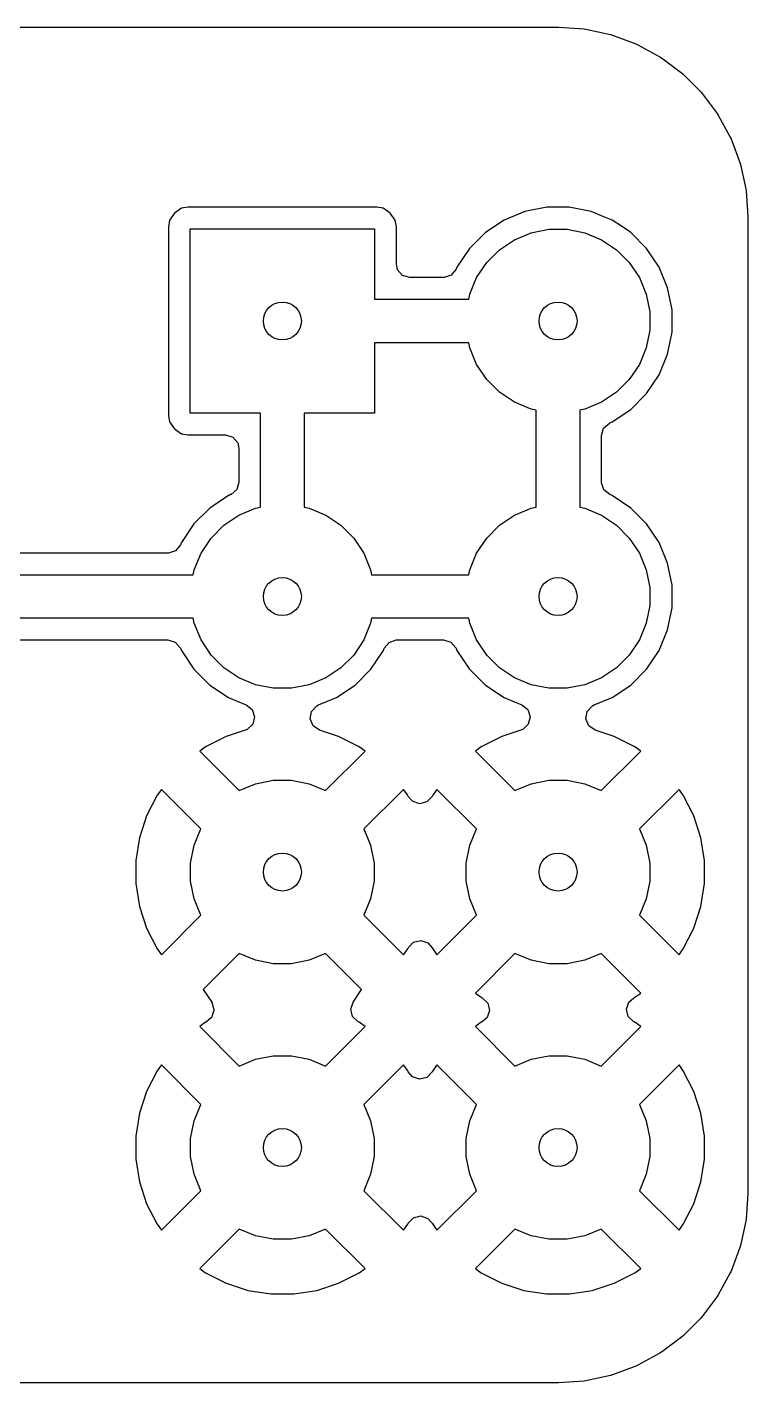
# Model space of a CAD drawing. Header units: millimetres. Extents: x 129.8 to 159.7, y -103.7 to -91.3.
# Drawn here: x 153.11 to 159.75, y -103.75 to -91.25 of the extents above; entities that cross this region are included whole.
import ezdxf

# ---------------------------------------------------------------- set-up
doc = ezdxf.new("R2010")
doc.units = ezdxf.units.MM
doc.layers.add('L1 (Sig, PWR)', color=13, linetype='CONTINUOUS', true_color=0xc83434)

msp = doc.modelspace()

# ---------------------------------------------------------------- linework, layer by layer
at = {"layer": 'L1 (Sig, PWR)', "linetype": 'CONTINUOUS'}
for p, q in [((131.54417, -91.2505), (157.95583, -91.2505)), ((157.95583, -91.2505), (157.995572, -91.2505)), ((157.995572, -91.2505), (158.004418, -91.250816)), ((158.004418, -91.250816), (158.24014, -91.267674)), ((158.24014, -91.267674), (158.257641, -91.270191)), ((158.257641, -91.270191), (158.484227, -91.319482)), ((158.484227, -91.319482), (158.501194, -91.324463)), ((158.501194, -91.324463), (158.718465, -91.405501)), ((158.718465, -91.405501), (158.734548, -91.412845)), ((158.734548, -91.412845), (158.938068, -91.523977)), ((158.938068, -91.523977), (158.952951, -91.533542)), ((158.952951, -91.533542), (159.138579, -91.672501)), ((159.138579, -91.672501), (159.15195, -91.684087)), ((159.15195, -91.684087), (159.315912, -91.848049)), ((159.315912, -91.848049), (159.327498, -91.86142)), ((159.327498, -91.86142), (159.466457, -92.047048)), ((159.466457, -92.047048), (159.476022, -92.061931)), ((159.476022, -92.061931), (159.587151, -92.265446)), ((159.587151, -92.265446), (159.594501, -92.28154)), ((159.594501, -92.28154), (159.675534, -92.498801)), ((159.675534, -92.498801), (159.680518, -92.515776)), ((159.680518, -92.515776), (159.729807, -92.742352)), ((159.729807, -92.742352), (159.732325, -92.759864)), ((159.732325, -92.759864), (159.749184, -92.995581)), ((154.465447, -92.965447), (154.421132, -93.031769)), ((154.531769, -92.921132), (154.465447, -92.965447)), ((154.53177, -92.921131), (154.531769, -92.921132)), ((154.590247, -92.9095), (154.53177, -92.921131)), ((154.590252, -92.9095), (154.590247, -92.9095)), ((156.329748, -92.9095), (154.590252, -92.9095)), ((156.329752, -92.9095), (156.329748, -92.9095)), ((156.388229, -92.921131), (156.329752, -92.9095)), ((156.38823, -92.921132), (156.388229, -92.921131)), ((156.454552, -92.965447), (156.38823, -92.921132)), ((156.498867, -93.031769), (156.454552, -92.965447)), ((157.693579, -92.94987), (157.502403, -93.029058)), ((157.693587, -92.949868), (157.693579, -92.94987)), ((157.89653, -92.9095), (157.693587, -92.949868)), ((157.896535, -92.9095), (157.89653, -92.9095)), ((158.103465, -92.9095), (157.896535, -92.9095)), ((158.103469, -92.9095), (158.103465, -92.9095)), ((158.306412, -92.949868), (158.103469, -92.9095)), ((158.30642, -92.94987), (158.306412, -92.949868)), ((158.438131, -93.004427), (158.30642, -92.94987)), ((154.421131, -93.03177), (154.4095, -93.090247)), ((154.4095, -93.090247), (154.4095, -94.829752)), ((154.421132, -93.031769), (154.421131, -93.03177)), ((154.61, -94.81), (154.61, -93.11)), ((154.61, -93.11), (156.31, -93.11)), ((156.31, -93.11), (156.31, -93.76)), ((156.498868, -93.03177), (156.498867, -93.031769)), ((156.510499, -93.090247), (156.498868, -93.03177)), ((156.5105, -93.090249), (156.510499, -93.090247)), ((156.5105, -93.4355), (156.5105, -93.090249)), ((157.502403, -93.029058), (157.330342, -93.144024)), ((157.753258, -93.146601), (157.916685, -93.114093)), ((157.916685, -93.114093), (158.083315, -93.114093)), ((158.083315, -93.114093), (158.246742, -93.146601)), ((158.497598, -93.029059), (158.438131, -93.004427)), ((158.583626, -93.086541), (158.497598, -93.029059)), ((158.669657, -93.144024), (158.583626, -93.086541)), ((159.749184, -92.995581), (159.7495, -93.004427)), ((159.7495, -93.004427), (159.7495, -101.995572)), ((157.330342, -93.144024), (157.184022, -93.290344)), ((157.460766, -93.302941), (157.599313, -93.210367)), ((157.599313, -93.210367), (157.753258, -93.146601)), ((158.246742, -93.146601), (158.400687, -93.210367)), ((158.400687, -93.210367), (158.539234, -93.302941)), ((158.815975, -93.290342), (158.669657, -93.144024)), ((157.184022, -93.290344), (157.069062, -93.462395)), ((157.342941, -93.420766), (157.460766, -93.302941)), ((158.539234, -93.302941), (158.657059, -93.420766)), ((158.815976, -93.290344), (158.815975, -93.290342)), ((158.815977, -93.290345), (158.815976, -93.290344)), ((158.930941, -93.462402), (158.815977, -93.290345)), ((156.521706, -93.487011), (156.5105, -93.4355)), ((156.567461, -93.539815), (156.521706, -93.487011)), ((157.060546, -93.482954), (157.016704, -93.537357)), ((157.069059, -93.462402), (157.060546, -93.482954)), ((157.069062, -93.462395), (157.069059, -93.462402)), ((157.250367, -93.559313), (157.342941, -93.420766)), ((158.657059, -93.420766), (158.749633, -93.559313)), ((159.01013, -93.65358), (158.930941, -93.462402)), ((156.6345, -93.5595), (156.567461, -93.539815)), ((156.945985, -93.5595), (156.6345, -93.5595)), ((156.95041, -93.559421), (156.945985, -93.5595)), ((157.016704, -93.537357), (156.95041, -93.559421)), ((157.186601, -93.713258), (157.250367, -93.559313)), ((158.749633, -93.559313), (158.813399, -93.713258)), ((157.177303, -93.76), (157.186601, -93.713258)), ((158.813399, -93.713258), (158.845907, -93.876685)), ((159.0505, -93.856535), (159.01013, -93.65358)), ((156.31, -93.76), (157.177303, -93.76)), ((159.0505, -94.063465), (159.0505, -93.856535)), ((158.845907, -93.876685), (158.845907, -94.043315)), ((158.845907, -94.043315), (158.813399, -94.206742)), ((159.01013, -94.26642), (159.0505, -94.063465)), ((156.31, -94.16), (156.31, -94.81)), ((157.177303, -94.16), (156.31, -94.16)), ((157.186601, -94.206742), (157.177303, -94.16)), ((157.250367, -94.360687), (157.186601, -94.206742)), ((158.813399, -94.206742), (158.749633, -94.360687)), ((157.342941, -94.499234), (157.250367, -94.360687)), ((158.749633, -94.360687), (158.657059, -94.499234)), ((158.930941, -94.457598), (159.01013, -94.26642)), ((158.815977, -94.629655), (158.930941, -94.457598)), ((157.460766, -94.617059), (157.342941, -94.499234)), ((157.599313, -94.709633), (157.460766, -94.617059)), ((158.539234, -94.617059), (158.400687, -94.709633)), ((158.657059, -94.499234), (158.539234, -94.617059)), ((157.753258, -94.773399), (157.599313, -94.709633)), ((158.400687, -94.709633), (158.246742, -94.773399)), ((158.669655, -94.775977), (158.815977, -94.629655)), ((154.4095, -94.829752), (154.421131, -94.888229)), ((155.26, -94.81), (154.61, -94.81)), ((155.26, -95.677303), (155.26, -94.81)), ((156.31, -94.81), (155.66, -94.81)), ((155.66, -94.81), (155.66, -95.677303)), ((157.8, -94.782696), (157.753258, -94.773399)), ((157.8, -95.677303), (157.8, -94.782696)), ((158.246742, -94.773399), (158.2, -94.782696)), ((158.2, -94.782696), (158.2, -95.677303)), ((158.497598, -94.890941), (158.669655, -94.775977)), ((154.421131, -94.888229), (154.421132, -94.88823)), ((154.421132, -94.88823), (154.465447, -94.954552)), ((154.465447, -94.954552), (154.531769, -94.998867)), ((158.4005, -95.014014), (158.420185, -94.946975)), ((158.420185, -94.946975), (158.472989, -94.90122)), ((158.472989, -94.90122), (158.477048, -94.899453)), ((158.477048, -94.899453), (158.497598, -94.890941)), ((154.531769, -94.998867), (154.53177, -94.998868)), ((154.53177, -94.998868), (154.590247, -95.010499)), ((154.590247, -95.010499), (154.59025, -95.0105)), ((154.59025, -95.0105), (154.590252, -95.0105)), ((154.590252, -95.0105), (154.9355, -95.0105)), ((154.9355, -95.0105), (155.002539, -95.030185)), ((155.002539, -95.030185), (155.048294, -95.082989)), ((155.048294, -95.082989), (155.0595, -95.1345)), ((158.4005, -95.445985), (158.4005, -95.014014)), ((155.0595, -95.1345), (155.0595, -95.445985)), ((155.0595, -95.445985), (155.039815, -95.513024)), ((158.400579, -95.45041), (158.4005, -95.445985)), ((158.422643, -95.516704), (158.400579, -95.45041)), ((154.962395, -95.569062), (154.790344, -95.684022)), ((154.962402, -95.569059), (154.962395, -95.569062)), ((154.966748, -95.567259), (154.962402, -95.569059)), ((154.982956, -95.560544), (154.966748, -95.567259)), ((154.987011, -95.558779), (154.982956, -95.560544)), ((155.039815, -95.513024), (154.987011, -95.558779)), ((158.477045, -95.560545), (158.422643, -95.516704)), ((158.497598, -95.569059), (158.477045, -95.560545)), ((158.497599, -95.56906), (158.497598, -95.569059)), ((158.497604, -95.569062), (158.497599, -95.56906)), ((158.669655, -95.684022), (158.497604, -95.569062)), ((154.790344, -95.684022), (154.644022, -95.830344)), ((155.059313, -95.750367), (155.213258, -95.686601)), ((155.213258, -95.686601), (155.26, -95.677303)), ((155.66, -95.677303), (155.706742, -95.686601)), ((155.706742, -95.686601), (155.860687, -95.750367)), ((157.599313, -95.750367), (157.753258, -95.686601)), ((157.753258, -95.686601), (157.8, -95.677303)), ((158.2, -95.677303), (158.246742, -95.686601)), ((158.246742, -95.686601), (158.400687, -95.750367)), ((158.815975, -95.830342), (158.669655, -95.684022)), ((154.644022, -95.830344), (154.529062, -96.002395)), ((154.802941, -95.960766), (154.920766, -95.842941)), ((154.920766, -95.842941), (155.059313, -95.750367)), ((155.860687, -95.750367), (155.999234, -95.842941)), ((155.999234, -95.842941), (156.117059, -95.960766)), ((157.342941, -95.960766), (157.460766, -95.842941)), ((157.460766, -95.842941), (157.599313, -95.750367)), ((158.400687, -95.750367), (158.539234, -95.842941)), ((158.539234, -95.842941), (158.657059, -95.960766)), ((158.815976, -95.830344), (158.815975, -95.830342)), ((158.815977, -95.830345), (158.815976, -95.830344)), ((158.930941, -96.002402), (158.815977, -95.830345)), ((154.710367, -96.099313), (154.802941, -95.960766)), ((156.117059, -95.960766), (156.209633, -96.099313)), ((157.250367, -96.099313), (157.342941, -95.960766)), ((158.657059, -95.960766), (158.749633, -96.099313)), ((154.405985, -96.0995), (152.717254, -96.0995)), ((154.41041, -96.099421), (154.405985, -96.0995)), ((154.476704, -96.077357), (154.41041, -96.099421)), ((154.520546, -96.022954), (154.476704, -96.077357)), ((154.529059, -96.002402), (154.520546, -96.022954)), ((154.529062, -96.002395), (154.529059, -96.002402)), ((154.646601, -96.253258), (154.710367, -96.099313)), ((156.209633, -96.099313), (156.273399, -96.253258)), ((157.186601, -96.253258), (157.250367, -96.099313)), ((158.749633, -96.099313), (158.813399, -96.253258)), ((159.01013, -96.19358), (158.930941, -96.002402)), ((159.0505, -96.396535), (159.01013, -96.19358)), ((152.582843, -96.3), (154.637303, -96.3)), ((154.637303, -96.3), (154.646601, -96.253258)), ((156.273399, -96.253258), (156.282697, -96.3)), ((156.282697, -96.3), (157.177303, -96.3)), ((157.177303, -96.3), (157.186601, -96.253258)), ((158.813399, -96.253258), (158.845907, -96.416685)), ((158.845907, -96.416685), (158.845907, -96.583315)), ((159.0505, -96.603465), (159.0505, -96.396535)), ((158.845907, -96.583315), (158.813399, -96.746742)), ((159.01013, -96.80642), (159.0505, -96.603465)), ((154.637303, -96.7), (152.5, -96.7)), ((154.646601, -96.746742), (154.637303, -96.7)), ((156.282697, -96.7), (156.273399, -96.746742)), ((157.177303, -96.7), (156.282697, -96.7)), ((157.186601, -96.746742), (157.177303, -96.7)), ((154.710367, -96.900687), (154.646601, -96.746742)), ((156.273399, -96.746742), (156.209633, -96.900687)), ((157.250367, -96.900687), (157.186601, -96.746742)), ((158.813399, -96.746742), (158.749633, -96.900687)), ((158.930941, -96.997598), (159.01013, -96.80642)), ((152.552727, -96.9005), (154.405985, -96.9005)), ((154.405985, -96.9005), (154.473024, -96.920185)), ((154.473024, -96.920185), (154.518779, -96.972989)), ((154.518779, -96.972989), (154.520544, -96.977043)), ((154.520544, -96.977043), (154.529058, -96.997596)), ((154.802941, -97.039234), (154.710367, -96.900687)), ((156.209633, -96.900687), (156.117059, -97.039234)), ((156.390941, -96.997598), (156.399454, -96.977045)), ((156.399454, -96.977045), (156.443296, -96.922643)), ((156.443296, -96.922643), (156.50959, -96.900579)), ((156.50959, -96.900579), (156.514015, -96.9005)), ((156.514015, -96.9005), (156.945985, -96.9005)), ((156.945985, -96.9005), (157.013024, -96.920185)), ((157.013024, -96.920185), (157.058779, -96.972989)), ((157.058779, -96.972989), (157.060544, -96.977043)), ((157.060544, -96.977043), (157.069058, -96.997596)), ((157.342941, -97.039234), (157.250367, -96.900687)), ((158.749633, -96.900687), (158.657059, -97.039234)), ((154.529058, -96.997596), (154.529059, -96.997597)), ((154.529059, -96.997597), (154.529062, -96.997604)), ((154.529062, -96.997604), (154.644022, -97.169655)), ((154.920766, -97.157059), (154.802941, -97.039234)), ((156.117059, -97.039234), (155.999234, -97.157059)), ((156.275977, -97.169655), (156.390941, -96.997598)), ((157.069058, -96.997596), (157.069059, -96.997597)), ((157.069059, -96.997597), (157.069062, -96.997604)), ((157.069062, -96.997604), (157.184022, -97.169655)), ((157.460766, -97.157059), (157.342941, -97.039234)), ((158.657059, -97.039234), (158.539234, -97.157059)), ((158.815977, -97.169655), (158.930941, -96.997598)), ((154.644022, -97.169655), (154.790342, -97.315975)), ((155.059313, -97.249633), (154.920766, -97.157059)), ((155.999234, -97.157059), (155.860687, -97.249633)), ((156.129655, -97.315977), (156.275977, -97.169655)), ((157.184022, -97.169655), (157.330342, -97.315975)), ((157.599313, -97.249633), (157.460766, -97.157059)), ((158.539234, -97.157059), (158.400687, -97.249633)), ((158.669655, -97.315977), (158.815977, -97.169655)), ((154.790342, -97.315975), (154.962405, -97.430943)), ((155.213258, -97.313399), (155.059313, -97.249633)), ((155.376685, -97.345907), (155.213258, -97.313399)), ((155.543315, -97.345907), (155.376685, -97.345907)), ((155.706742, -97.313399), (155.543315, -97.345907)), ((155.860687, -97.249633), (155.706742, -97.313399)), ((155.957598, -97.430941), (156.129655, -97.315977)), ((157.330342, -97.315975), (157.502405, -97.430943)), ((157.753258, -97.313399), (157.599313, -97.249633)), ((157.916685, -97.345907), (157.753258, -97.313399)), ((158.083315, -97.345907), (157.916685, -97.345907)), ((158.246742, -97.313399), (158.083315, -97.345907)), ((158.400687, -97.249633), (158.246742, -97.313399)), ((158.497598, -97.430941), (158.669655, -97.315977)), ((154.962405, -97.430943), (155.063914, -97.472989)), ((155.063914, -97.472989), (155.127108, -97.499164)), ((155.792882, -97.499168), (155.957598, -97.430941)), ((157.502405, -97.430943), (157.603914, -97.472989)), ((157.603914, -97.472989), (157.667108, -97.499164)), ((158.332882, -97.499168), (158.497598, -97.430941)), ((155.127108, -97.499164), (155.181511, -97.543005)), ((155.181511, -97.543005), (155.203576, -97.609299)), ((155.203576, -97.609299), (155.186297, -97.676998)), ((155.717152, -97.62786), (155.729067, -97.559013)), ((155.729067, -97.559013), (155.776311, -97.507538)), ((155.776311, -97.507538), (155.792882, -97.499168)), ((157.667108, -97.499164), (157.721511, -97.543005)), ((157.721511, -97.543005), (157.743576, -97.609299)), ((157.743576, -97.609299), (157.726297, -97.676998)), ((158.257152, -97.62786), (158.269067, -97.559013)), ((158.269067, -97.559013), (158.316311, -97.507538)), ((158.316311, -97.507538), (158.332882, -97.499168)), ((155.117974, -97.731656), (154.941781, -97.788905)), ((155.13516, -97.724609), (155.117974, -97.731656)), ((155.186297, -97.676998), (155.13516, -97.724609)), ((155.74435, -97.692218), (155.717152, -97.62786)), ((155.802026, -97.731656), (155.74435, -97.692218)), ((155.978216, -97.788904), (155.802026, -97.731656)), ((157.657974, -97.731656), (157.481781, -97.788905)), ((157.67516, -97.724609), (157.657974, -97.731656)), ((157.726297, -97.676998), (157.67516, -97.724609)), ((158.28435, -97.692218), (158.257152, -97.62786)), ((158.342026, -97.731656), (158.28435, -97.692218)), ((158.518216, -97.788904), (158.342026, -97.731656)), ((154.941781, -97.788905), (154.752439, -97.88538)), ((156.16755, -97.885375), (155.978216, -97.788904)), ((157.481781, -97.788905), (157.292439, -97.88538)), ((158.70755, -97.885375), (158.518216, -97.788904)), ((154.752439, -97.88538), (154.698282, -97.924727)), ((154.698282, -97.924727), (154.698282, -97.924728)), ((154.698282, -97.924728), (155.062571, -98.289017)), ((155.857428, -98.289017), (156.221716, -97.924728)), ((156.221716, -97.924728), (156.16755, -97.885375)), ((157.292439, -97.88538), (157.238282, -97.924727)), ((157.238282, -97.924727), (157.238282, -97.924728)), ((157.238282, -97.924728), (157.602571, -98.289017)), ((158.397428, -98.289017), (158.761716, -97.924728)), ((158.761716, -97.924728), (158.70755, -97.885375)), ((155.062571, -98.289017), (155.213258, -98.226601)), ((155.213258, -98.226601), (155.376685, -98.194093)), ((155.376685, -98.194093), (155.543315, -98.194093)), ((155.543315, -98.194093), (155.706742, -98.226601)), ((155.706742, -98.226601), (155.857428, -98.289017)), ((157.602571, -98.289017), (157.753258, -98.226601)), ((157.753258, -98.226601), (157.916685, -98.194093)), ((157.916685, -98.194093), (158.083315, -98.194093)), ((158.083315, -98.194093), (158.246742, -98.226601)), ((158.246742, -98.226601), (158.397428, -98.289017)), ((154.30538, -98.332439), (154.208904, -98.521782)), ((154.344727, -98.278282), (154.30538, -98.332439)), ((154.344728, -98.278282), (154.344727, -98.278282)), ((154.709017, -98.642571), (154.344728, -98.278282)), ((156.575269, -98.278282), (156.210981, -98.642569)), ((156.57527, -98.278282), (156.575269, -98.278282)), ((156.614626, -98.332452), (156.57527, -98.278282)), ((156.619516, -98.342048), (156.614626, -98.332452)), ((156.65855, -98.387098), (156.619516, -98.342048)), ((156.840483, -98.342051), (156.792506, -98.392845)), ((156.84538, -98.33244), (156.840483, -98.342051)), ((156.884727, -98.278282), (156.84538, -98.33244)), ((156.884728, -98.278282), (156.884727, -98.278282)), ((157.249017, -98.642571), (156.884728, -98.278282)), ((159.115269, -98.278282), (158.750981, -98.642569)), ((159.11527, -98.278282), (159.115269, -98.278282)), ((159.154624, -98.332449), (159.11527, -98.278282)), ((159.251095, -98.521782), (159.154624, -98.332449)), ((156.724684, -98.409638), (156.65855, -98.387098)), ((156.792506, -98.392845), (156.724684, -98.409638)), ((154.208904, -98.521782), (154.143242, -98.723869)), ((159.316757, -98.723869), (159.251095, -98.521782)), ((154.143242, -98.723872), (154.11, -98.933753)), ((154.143242, -98.723869), (154.143242, -98.723872)), ((154.646601, -98.793258), (154.709017, -98.642571)), ((156.210981, -98.642569), (156.273399, -98.793258)), ((157.186601, -98.793258), (157.249017, -98.642571)), ((158.750981, -98.642569), (158.813399, -98.793258)), ((159.316757, -98.723872), (159.316757, -98.723869)), ((159.35, -98.933753), (159.316757, -98.723872)), ((154.614093, -98.956685), (154.646601, -98.793258)), ((156.273399, -98.793258), (156.305907, -98.956685)), ((157.154093, -98.956685), (157.186601, -98.793258)), ((158.813399, -98.793258), (158.845907, -98.956685)), ((154.11, -98.933753), (154.11, -99.146246)), ((154.614093, -99.123315), (154.614093, -98.956685)), ((156.305907, -98.956685), (156.305907, -99.123315)), ((157.154093, -99.123315), (157.154093, -98.956685)), ((158.845907, -98.956685), (158.845907, -99.123315)), ((159.35, -99.146246), (159.35, -98.933753)), ((154.11, -99.146246), (154.143242, -99.356127)), ((154.646601, -99.286742), (154.614093, -99.123315)), ((156.305907, -99.123315), (156.273399, -99.286742)), ((157.186601, -99.286742), (157.154093, -99.123315)), ((158.845907, -99.123315), (158.813399, -99.286742)), ((159.316757, -99.356127), (159.35, -99.146246)), ((154.143242, -99.356127), (154.143242, -99.35613)), ((154.143242, -99.35613), (154.208904, -99.558217)), ((154.709016, -99.437427), (154.646601, -99.286742)), ((156.273399, -99.286742), (156.210982, -99.437428)), ((157.249016, -99.437427), (157.186601, -99.286742)), ((158.813399, -99.286742), (158.750982, -99.437428)), ((159.251095, -99.558217), (159.316757, -99.35613)), ((159.316757, -99.35613), (159.316757, -99.356127)), ((154.344728, -99.801716), (154.709016, -99.437427)), ((156.210982, -99.437428), (156.57527, -99.801717)), ((156.884728, -99.801716), (157.249016, -99.437427)), ((158.750982, -99.437428), (159.11527, -99.801717)), ((154.208904, -99.558217), (154.305375, -99.74755)), ((159.154622, -99.747554), (159.251095, -99.558217)), ((156.614622, -99.747554), (156.619514, -99.737954)), ((156.619514, -99.737954), (156.667488, -99.687157)), ((156.667488, -99.687157), (156.735308, -99.670361)), ((156.735308, -99.670361), (156.801444, -99.692897)), ((156.801444, -99.692897), (156.840486, -99.737954)), ((156.840486, -99.737954), (156.845375, -99.74755)), ((154.305375, -99.74755), (154.344728, -99.801716)), ((155.06257, -99.790982), (154.729971, -100.123581)), ((155.213258, -99.853399), (155.06257, -99.790982)), ((155.376685, -99.885907), (155.213258, -99.853399)), ((155.706742, -99.853399), (155.543315, -99.885907)), ((155.857428, -99.790982), (155.706742, -99.853399)), ((156.190027, -100.123581), (155.857428, -99.790982)), ((156.57527, -99.801716), (156.614622, -99.747554)), ((156.57527, -99.801717), (156.57527, -99.801716)), ((156.845375, -99.74755), (156.884728, -99.801716)), ((157.602569, -99.790981), (157.238282, -100.155269)), ((157.753258, -99.853399), (157.602569, -99.790981)), ((157.916685, -99.885907), (157.753258, -99.853399)), ((158.246742, -99.853399), (158.083315, -99.885907)), ((158.397428, -99.790982), (158.246742, -99.853399)), ((158.761717, -100.15527), (158.397428, -99.790982)), ((159.11527, -99.801716), (159.154622, -99.747554)), ((159.11527, -99.801717), (159.11527, -99.801716)), ((155.543315, -99.885907), (155.376685, -99.885907)), ((158.083315, -99.885907), (157.916685, -99.885907)), ((154.729971, -100.123581), (154.808711, -100.240895)), ((154.808711, -100.240895), (154.80992, -100.244729)), ((156.090361, -100.304692), (156.111288, -100.240895)), ((156.111288, -100.240895), (156.190027, -100.123581)), ((157.238282, -100.155269), (157.238282, -100.15527)), ((157.238282, -100.15527), (157.292452, -100.194626)), ((157.292452, -100.194626), (157.302048, -100.199516)), ((157.302048, -100.199516), (157.352844, -100.247491)), ((158.630361, -100.304692), (158.652897, -100.238556)), ((158.652897, -100.238556), (158.697954, -100.199514)), ((158.697954, -100.199514), (158.707554, -100.194622)), ((158.707554, -100.194622), (158.761716, -100.15527)), ((158.761716, -100.15527), (158.761717, -100.15527)), ((154.80992, -100.244729), (154.812844, -100.247491)), ((154.819573, -100.344844), (154.811383, -100.374947)), ((154.812844, -100.247491), (154.820343, -100.277778)), ((154.829638, -100.315312), (154.819573, -100.344844)), ((154.820343, -100.277778), (154.829727, -100.307529)), ((154.829727, -100.307529), (154.828671, -100.311408)), ((154.828671, -100.311408), (154.829638, -100.315312)), ((156.107157, -100.372512), (156.090361, -100.304692)), ((157.369638, -100.315312), (157.3471, -100.381447)), ((157.352844, -100.247491), (157.369638, -100.315312)), ((158.647157, -100.372512), (158.630361, -100.304692)), ((154.75244, -100.42538), (154.698282, -100.464727)), ((154.698282, -100.464727), (154.698282, -100.464728)), ((154.698282, -100.464728), (155.062571, -100.829017)), ((154.762051, -100.420483), (154.75244, -100.42538)), ((154.8071, -100.381447), (154.762051, -100.420483)), ((154.808397, -100.37764), (154.8071, -100.381447)), ((154.811383, -100.374947), (154.808397, -100.37764)), ((155.857428, -100.829017), (156.221716, -100.464728)), ((156.157954, -100.420486), (156.107157, -100.372512)), ((156.16755, -100.425375), (156.157954, -100.420486)), ((156.221716, -100.464728), (156.16755, -100.425375)), ((157.29244, -100.42538), (157.238282, -100.464727)), ((157.238282, -100.464727), (157.238282, -100.464728)), ((157.238282, -100.464728), (157.602571, -100.829017)), ((157.302051, -100.420483), (157.29244, -100.42538)), ((157.3471, -100.381447), (157.302051, -100.420483)), ((158.397428, -100.829017), (158.761716, -100.464728)), ((158.697954, -100.420486), (158.647157, -100.372512)), ((158.70755, -100.425375), (158.697954, -100.420486)), ((158.761716, -100.464728), (158.70755, -100.425375)), ((155.213258, -100.766601), (155.376685, -100.734093)), ((155.376685, -100.734093), (155.543315, -100.734093)), ((155.543315, -100.734093), (155.706742, -100.766601)), ((157.753258, -100.766601), (157.916685, -100.734093)), ((157.916685, -100.734093), (158.083315, -100.734093)), ((158.083315, -100.734093), (158.246742, -100.766601)), ((154.344727, -100.818282), (154.30538, -100.872439)), ((154.344728, -100.818282), (154.344727, -100.818282)), ((154.709017, -101.182571), (154.344728, -100.818282)), ((155.062571, -100.829017), (155.213258, -100.766601)), ((155.706742, -100.766601), (155.857428, -100.829017)), ((156.575269, -100.818282), (156.210981, -101.182569)), ((156.57527, -100.818282), (156.575269, -100.818282)), ((156.614626, -100.872452), (156.57527, -100.818282)), ((156.884727, -100.818282), (156.84538, -100.87244)), ((156.884728, -100.818282), (156.884727, -100.818282)), ((157.249017, -101.182571), (156.884728, -100.818282)), ((157.602571, -100.829017), (157.753258, -100.766601)), ((158.246742, -100.766601), (158.397428, -100.829017)), ((159.115269, -100.818282), (158.750981, -101.182569)), ((159.11527, -100.818282), (159.115269, -100.818282)), ((159.154624, -100.872449), (159.11527, -100.818282)), ((154.30538, -100.872439), (154.208904, -101.061782)), ((156.619516, -100.882048), (156.614626, -100.872452)), ((156.65855, -100.927098), (156.619516, -100.882048)), ((156.724684, -100.949638), (156.65855, -100.927098)), ((156.792506, -100.932845), (156.724684, -100.949638)), ((156.840483, -100.882051), (156.792506, -100.932845)), ((156.84538, -100.87244), (156.840483, -100.882051)), ((159.251095, -101.061782), (159.154624, -100.872449)), ((154.208904, -101.061782), (154.143242, -101.263869)), ((159.316757, -101.263869), (159.251095, -101.061782)), ((154.646601, -101.333258), (154.709017, -101.182571)), ((156.210981, -101.182569), (156.273399, -101.333258)), ((157.186601, -101.333258), (157.249017, -101.182571)), ((158.750981, -101.182569), (158.813399, -101.333258)), ((154.143242, -101.263872), (154.11, -101.473753)), ((154.143242, -101.263869), (154.143242, -101.263872)), ((154.614093, -101.496685), (154.646601, -101.333258)), ((156.273399, -101.333258), (156.305907, -101.496685)), ((157.154093, -101.496685), (157.186601, -101.333258)), ((158.813399, -101.333258), (158.845907, -101.496685)), ((159.316757, -101.263872), (159.316757, -101.263869)), ((159.35, -101.473753), (159.316757, -101.263872)), ((154.11, -101.473753), (154.11, -101.686246)), ((159.35, -101.686246), (159.35, -101.473753)), ((154.614093, -101.663315), (154.614093, -101.496685)), ((156.305907, -101.496685), (156.305907, -101.663315)), ((157.154093, -101.663315), (157.154093, -101.496685)), ((158.845907, -101.496685), (158.845907, -101.663315)), ((154.11, -101.686246), (154.143242, -101.896127)), ((154.646601, -101.826742), (154.614093, -101.663315)), ((156.305907, -101.663315), (156.273399, -101.826742)), ((157.186601, -101.826742), (157.154093, -101.663315)), ((158.845907, -101.663315), (158.813399, -101.826742)), ((159.316757, -101.896127), (159.35, -101.686246)), ((154.709016, -101.977427), (154.646601, -101.826742)), ((156.273399, -101.826742), (156.210982, -101.977428)), ((157.249016, -101.977427), (157.186601, -101.826742)), ((158.813399, -101.826742), (158.750982, -101.977428)), ((154.143242, -101.896127), (154.143242, -101.89613)), ((154.143242, -101.89613), (154.208904, -102.098217)), ((154.344728, -102.341716), (154.709016, -101.977427)), ((156.210982, -101.977428), (156.57527, -102.341717)), ((156.884728, -102.341716), (157.249016, -101.977427)), ((158.750982, -101.977428), (159.11527, -102.341717)), ((159.251095, -102.098217), (159.316757, -101.89613)), ((159.316757, -101.89613), (159.316757, -101.896127)), ((154.208904, -102.098217), (154.305375, -102.28755)), ((159.154622, -102.287554), (159.251095, -102.098217)), ((159.749184, -102.004418), (159.732325, -102.240135)), ((159.7495, -101.995572), (159.749184, -102.004418)), ((156.619514, -102.277954), (156.667488, -102.227157)), ((156.667488, -102.227157), (156.735308, -102.210361)), ((156.735308, -102.210361), (156.801444, -102.232897)), ((156.801444, -102.232897), (156.840486, -102.277954)), ((159.732325, -102.240135), (159.729807, -102.257647)), ((154.305375, -102.28755), (154.344728, -102.341716)), ((155.062569, -102.330981), (154.698282, -102.695269)), ((155.213258, -102.393399), (155.062569, -102.330981)), ((155.857428, -102.330982), (155.706742, -102.393399)), ((156.221717, -102.69527), (155.857428, -102.330982)), ((156.57527, -102.341716), (156.614622, -102.287554)), ((156.57527, -102.341717), (156.57527, -102.341716)), ((156.614622, -102.287554), (156.619514, -102.277954)), ((156.840486, -102.277954), (156.845375, -102.28755)), ((156.845375, -102.28755), (156.884728, -102.341716)), ((157.602569, -102.330981), (157.238282, -102.695269)), ((157.753258, -102.393399), (157.602569, -102.330981)), ((158.397428, -102.330982), (158.246742, -102.393399)), ((158.761717, -102.69527), (158.397428, -102.330982)), ((159.11527, -102.341716), (159.154622, -102.287554)), ((159.11527, -102.341717), (159.11527, -102.341716)), ((159.729807, -102.257647), (159.680518, -102.484223)), ((155.376685, -102.425907), (155.213258, -102.393399)), ((155.543315, -102.425907), (155.376685, -102.425907)), ((155.706742, -102.393399), (155.543315, -102.425907)), ((157.916685, -102.425907), (157.753258, -102.393399)), ((158.083315, -102.425907), (157.916685, -102.425907)), ((158.246742, -102.393399), (158.083315, -102.425907)), ((159.680518, -102.484223), (159.675534, -102.501198)), ((159.675534, -102.501198), (159.594501, -102.718459)), ((154.698282, -102.695269), (154.698282, -102.69527)), ((154.698282, -102.69527), (154.752449, -102.734624)), ((154.752449, -102.734624), (154.941782, -102.831095)), ((155.978217, -102.831095), (156.167554, -102.734622)), ((156.167554, -102.734622), (156.221716, -102.69527)), ((156.221716, -102.69527), (156.221717, -102.69527)), ((157.238282, -102.695269), (157.238282, -102.69527)), ((157.238282, -102.69527), (157.292449, -102.734624)), ((157.292449, -102.734624), (157.481782, -102.831095)), ((158.518217, -102.831095), (158.707554, -102.734622)), ((158.707554, -102.734622), (158.761716, -102.69527)), ((158.761716, -102.69527), (158.761717, -102.69527)), ((159.587151, -102.734553), (159.476022, -102.938068)), ((159.594501, -102.718459), (159.587151, -102.734553)), ((154.941782, -102.831095), (155.14387, -102.896757)), ((155.77613, -102.896757), (155.978217, -102.831095)), ((157.481782, -102.831095), (157.68387, -102.896757)), ((158.31613, -102.896757), (158.518217, -102.831095)), ((155.14387, -102.896757), (155.353754, -102.93)), ((155.353754, -102.93), (155.566246, -102.93)), ((155.566246, -102.93), (155.776127, -102.896757)), ((155.776127, -102.896757), (155.77613, -102.896757)), ((157.68387, -102.896757), (157.893754, -102.93)), ((157.893754, -102.93), (158.106246, -102.93)), ((158.106246, -102.93), (158.316127, -102.896757)), ((158.316127, -102.896757), (158.31613, -102.896757)), ((159.466457, -102.952951), (159.327498, -103.138579)), ((159.476022, -102.938068), (159.466457, -102.952951)), ((159.315912, -103.15195), (159.15195, -103.315912)), ((159.327498, -103.138579), (159.315912, -103.15195)), ((159.138579, -103.327498), (158.952951, -103.466457)), ((159.15195, -103.315912), (159.138579, -103.327498)), ((158.938068, -103.476022), (158.734553, -103.587151)), ((158.952951, -103.466457), (158.938068, -103.476022)), ((158.718459, -103.594501), (158.501198, -103.675534)), ((158.734553, -103.587151), (158.718459, -103.594501)), ((158.240135, -103.732325), (158.004418, -103.749184)), ((158.257647, -103.729807), (158.240135, -103.732325)), ((158.484223, -103.680518), (158.257647, -103.729807)), ((158.501198, -103.675534), (158.484223, -103.680518)), ((157.995572, -103.7495), (131.504428, -103.7495)), ((158.004418, -103.749184), (157.995572, -103.7495))]:
    msp.add_line(p, q, dxfattribs=at)
at = {"layer": 'L1 (Sig, PWR)'}
for centre in [(155.46, -93.96), (155.46, -93.96), (158, -93.96), (158, -93.96), (155.46, -96.5), (155.46, -96.5), (158, -96.5), (158, -96.5), (155.46, -99.04), (155.46, -99.04), (158, -99.04), (158, -99.04), (155.46, -101.58), (155.46, -101.58), (158, -101.58), (158, -101.58)]:
    msp.add_circle(centre, 0.175, dxfattribs=at)

doc.saveas('drawing.dxf')
